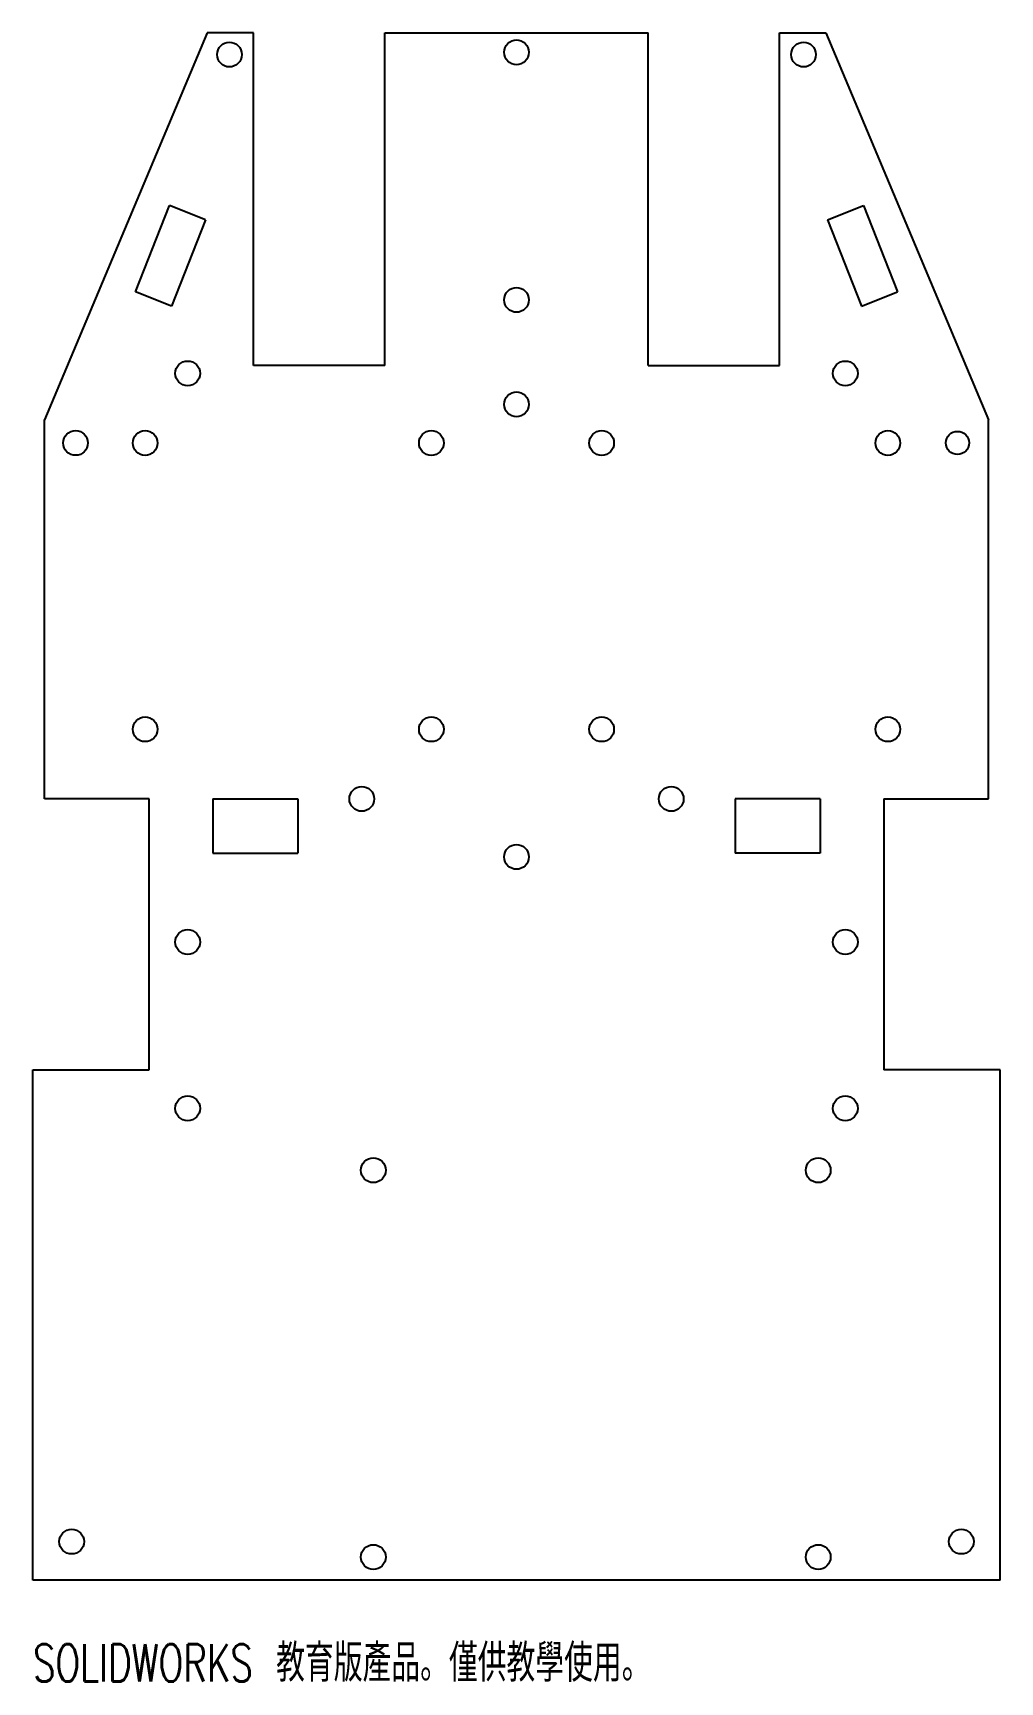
# Model space of a CAD drawing. Header units: millimetres. Extents: x -62 to 62, y -13 to 200.
import ezdxf

# ---------------------------------------------------------------- set-up
doc = ezdxf.new("R2010")
doc.units = ezdxf.units.MM
doc.styles.add('SLDTEXTSTYLE0', font='TXT', dxfattribs={"width": 0.7, "bigfont": 'bigfont'})

msp = doc.modelspace()

# ---------------------------------------------------------------- linework, layer by layer
at = {"color": 7, "linetype": 'Continuous', "lineweight": 25}
for p, q in [((-40, 200), (-61, 150)), ((-34, 200), (-40, 200)), ((-34, 157), (-34, 200)), ((-17, 157), (-17, 200)), ((-17, 200), (17, 200)), ((17, 157), (17, 200)), ((34, 157), (34, 200)), ((34, 200), (40, 200)), ((40, 200), (61, 150)), ((-49.26, 166.53), (-44.84, 177.69)), ((-40.19, 175.84), (-44.84, 177.69)), ((40.19, 175.84), (44.84, 177.69)), ((44.84, 177.69), (49.26, 166.53)), ((-40.19, 175.84), (-44.61, 164.69)), ((40.19, 175.84), (44.61, 164.69)), ((-44.61, 164.69), (-49.26, 166.53)), ((44.61, 164.69), (49.26, 166.53)), ((-17, 157), (-34, 157)), ((17, 157), (34, 157)), ((-61, 101), (-61, 150)), ((61, 101), (61, 150)), ((-47.5, 101), (-61, 101)), ((-47.5, 66), (-47.5, 101)), ((-39.25, 101), (-39.25, 94)), ((-39.25, 101), (-28.25, 101)), ((-28.25, 101), (-28.25, 94)), ((28.25, 101), (28.25, 94)), ((39.25, 101), (28.25, 101)), ((39.25, 101), (39.25, 94)), ((47.5, 101), (61, 101)), ((47.5, 101), (47.5, 66)), ((-39.25, 94), (-28.25, 94)), ((39.25, 94), (28.25, 94)), ((-62.5, 0), (-62.5, 66)), ((-62.5, 66), (-47.5, 66)), ((62.5, 66), (47.5, 66)), ((62.5, 0), (62.5, 66)), ((62.5, 0), (-62.5, 0))]:
    msp.add_line(p, q, dxfattribs=at)
for centre, radius in [((-37.1, 197.21), 1.6), ((0, 197.5), 1.6), ((37.1, 197.21), 1.6), ((0, 165.5), 1.6), ((-42.5, 156), 1.6), ((42.5, 156), 1.6), ((0, 152), 1.6), ((-57, 147.01), 1.6), ((-48, 147), 1.6), ((-11, 147), 1.6), ((11, 147), 1.6), ((48, 147), 1.6), ((57, 147.01), 1.5), ((-48, 110), 1.6), ((-11, 110), 1.6), ((11, 110), 1.6), ((48, 110), 1.6), ((-20, 101), 1.6), ((20, 101), 1.6), ((0, 93.5), 1.6), ((-42.5, 82.5), 1.6), ((42.5, 82.5), 1.6), ((-42.5, 61), 1.6), ((42.5, 61), 1.6), ((-18.5, 53), 1.6), ((39, 53), 1.6), ((-57.5, 5), 1.6), ((57.5, 5), 1.6), ((-18.5, 3), 1.6), ((39, 3), 1.6)]:
    msp.add_circle(centre, radius, dxfattribs=at)

# ---------------------------------------------------------------- texts
at = {"color": 7, "linetype": 'Continuous', "insert": (-62.5, -8.27), "char_height": 4.83362, "attachment_point": 1, "style": 'SLDTEXTSTYLE0'}
msp.add_mtext('SOLIDWORKS \\M+18BB3\\M+188E7\\M+194C5產\\M+19569\\M+18142\\M+18BCD\\M+18B9F\\M+18BB3\\M+19B7B\\M+18E67\\M+19770\\M+18142', dxfattribs=at)

doc.saveas('drawing.dxf')
